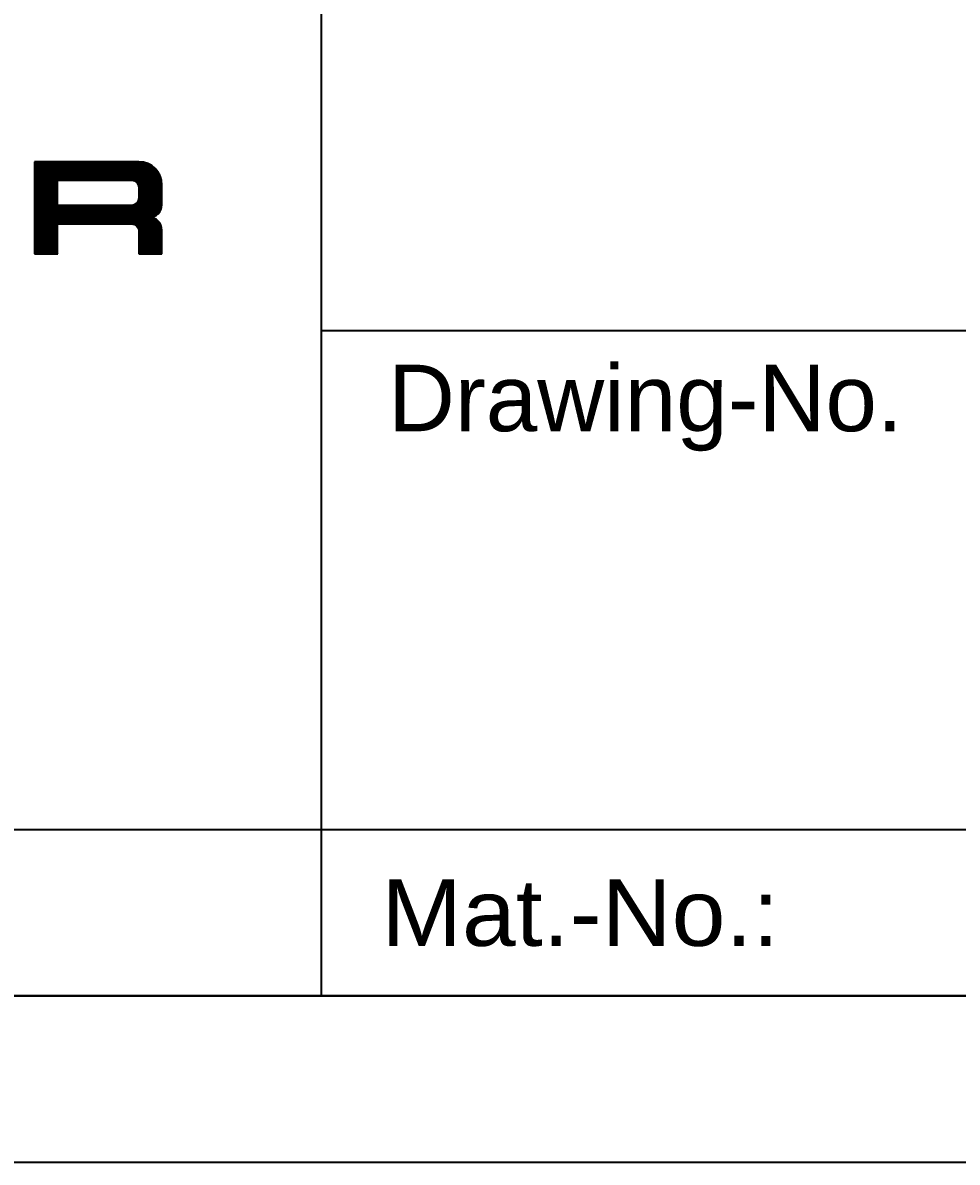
# Model space of a CAD drawing. Header units: millimetres. Extents: x -59 to 8965, y -1405 to 328.
# Drawn here: x 331.02 to 359.14, y -1405 to -1370.73 of the extents above; entities that cross this region are included whole.
import ezdxf
from ezdxf.enums import TextEntityAlignment as Align

# ---------------------------------------------------------------- set-up
doc = ezdxf.new("R2010")
doc.units = ezdxf.units.MM
doc.header["$LTSCALE"] = 2
doc.layers.add('FRAME51', color=7, linetype='Continuous')
doc.styles.add('Arial', font='arial.ttf')
doc.styles.add('S07', font='simplex.shx', dxfattribs={"width": 0.7})
doc.styles.add('SIMPLEX', font='simplex.shx', dxfattribs={"width": 0.8})

# ---------------------------------------------------------------- blocks, each defined once
blk = doc.blocks.new('RAHMEN_RAHM-A3Q')
at = {"layer": 'FRAME51', "color": 4}
blk.add_line((232, 0), (410, 0), dxfattribs=at)
at = {"layer": 'FRAME51', "color": 4, "linetype": 'Continuous'}
blk.add_line((232, 0), (410, 0), dxfattribs=at)
at = {"layer": 'FRAME51', "color": 7, "linetype": 'Continuous'}
blk.add_lwpolyline([(415, -5), (415, 292), (-5, 292), (-5, -5)], close=True, dxfattribs=at)
at = {"layer": 'FRAME51', "style": 'Arial'}
for tag, p in [('CAD_KDZNR', (1.36, 283.624)), ('KDZNR', (47.61, 283.019)), ('CAD_KDMAT_PROMPT', (1.36, 278.624)), ('KDMAT', (47.61, 278.019))]:
    blk.add_attdef(tag, p, '', height=1.8, dxfattribs=at)
at = {"layer": 'FRAME51', "style": 'SIMPLEX', "width": 0.7}
for tag, p in [('MADR_INIT', (335.63, -3.521)), ('DATUM', (361.127, -3.521))]:
    blk.add_attdef(tag, p, '', height=2.5, dxfattribs=at)
at = {"layer": 'FRAME51', "flags": 1}
for tag, p in [('FILENAME', (318.823, -2.187)), ('KBZ', (330.502, -2.187))]:
    blk.add_attdef(tag, p, '', height=1, dxfattribs=at)
blk = doc.blocks.new('A$C179A4FDD')
at = {"layer": 'FRAME51', "linetype": 'Continuous'}
for p, q in [((25.546, 4.317), (26.778, 5.548)), ((25.546, 4.345), (26.75, 5.548)), ((25.546, 4.373), (26.722, 5.548)), ((25.546, 4.401), (26.694, 5.548)), ((25.546, 4.429), (26.666, 5.548)), ((25.546, 4.457), (26.638, 5.548)), ((25.546, 4.485), (26.61, 5.548)), ((25.546, 4.513), (26.582, 5.548)), ((25.546, 4.541), (26.554, 5.548)), ((25.546, 4.569), (26.526, 5.548)), ((25.546, 4.596), (26.498, 5.548)), ((25.546, 4.624), (26.47, 5.548)), ((25.546, 4.652), (26.442, 5.548)), ((25.546, 4.68), (26.414, 5.548)), ((25.546, 4.708), (26.386, 5.548)), ((25.546, 4.736), (26.358, 5.548)), ((25.546, 4.764), (26.33, 5.548)), ((25.546, 4.792), (26.302, 5.548)), ((25.546, 4.82), (26.274, 5.548)), ((25.546, 4.848), (26.246, 5.548)), ((25.546, 4.876), (26.218, 5.548)), ((25.546, 4.904), (26.19, 5.548)), ((25.546, 4.932), (26.162, 5.548)), ((25.546, 4.96), (26.134, 5.548)), ((25.546, 4.988), (26.106, 5.548)), ((25.546, 5.016), (26.078, 5.548)), ((25.546, 5.044), (26.051, 5.548)), ((25.546, 5.072), (26.023, 5.548)), ((25.546, 5.099), (25.995, 5.548)), ((25.546, 5.127), (25.967, 5.548)), ((25.546, 5.155), (25.939, 5.548)), ((25.546, 5.183), (25.911, 5.548)), ((25.546, 5.211), (25.883, 5.548)), ((25.546, 5.239), (25.855, 5.548)), ((25.546, 5.267), (25.827, 5.548)), ((25.546, 5.295), (25.799, 5.548)), ((25.546, 5.323), (25.771, 5.548)), ((25.546, 5.351), (25.743, 5.548)), ((25.546, 5.379), (25.715, 5.548)), ((25.546, 5.407), (25.687, 5.548)), ((25.546, 5.435), (25.659, 5.548)), ((25.546, 5.463), (25.631, 5.548)), ((25.546, 5.491), (25.603, 5.548)), ((25.546, 5.519), (25.575, 5.548)), ((26.248, 4.991), (26.806, 5.548)), ((26.276, 4.991), (26.834, 5.548)), ((26.304, 4.991), (26.862, 5.548)), ((26.332, 4.991), (26.89, 5.548)), ((26.36, 4.991), (26.918, 5.548)), ((26.388, 4.991), (26.946, 5.548)), ((26.416, 4.991), (26.974, 5.548)), ((26.444, 4.991), (27.002, 5.548)), ((26.472, 4.991), (27.03, 5.548)), ((26.5, 4.991), (27.058, 5.548)), ((26.528, 4.991), (27.085, 5.548)), ((26.556, 4.991), (27.113, 5.548)), ((26.584, 4.991), (27.141, 5.548)), ((26.612, 4.991), (27.169, 5.548)), ((26.64, 4.991), (27.197, 5.548)), ((26.668, 4.991), (27.225, 5.548)), ((26.696, 4.991), (27.253, 5.548)), ((26.724, 4.991), (27.281, 5.548)), ((26.752, 4.991), (27.309, 5.548)), ((26.78, 4.991), (27.337, 5.548)), ((26.808, 4.991), (27.365, 5.548)), ((26.835, 4.991), (27.393, 5.548)), ((26.863, 4.991), (27.421, 5.548)), ((26.891, 4.991), (27.449, 5.548)), ((26.919, 4.991), (27.477, 5.548)), ((26.947, 4.991), (27.505, 5.548)), ((26.975, 4.991), (27.533, 5.548)), ((27.003, 4.991), (27.561, 5.548)), ((27.031, 4.991), (27.589, 5.548)), ((27.059, 4.991), (27.617, 5.548)), ((27.087, 4.991), (27.645, 5.548)), ((27.115, 4.991), (27.673, 5.548)), ((27.143, 4.991), (27.701, 5.548)), ((27.171, 4.991), (27.729, 5.548)), ((27.199, 4.991), (27.757, 5.548)), ((27.227, 4.991), (27.785, 5.548)), ((27.255, 4.991), (27.813, 5.548)), ((27.283, 4.991), (27.841, 5.548)), ((27.311, 4.991), (27.869, 5.548)), ((27.339, 4.991), (27.897, 5.548)), ((27.367, 4.991), (27.925, 5.548)), ((27.395, 4.991), (27.953, 5.548)), ((27.423, 4.991), (27.981, 5.548)), ((27.451, 4.991), (28.009, 5.548)), ((27.479, 4.991), (28.037, 5.548)), ((27.507, 4.991), (28.064, 5.548)), ((27.535, 4.991), (28.092, 5.548)), ((27.563, 4.991), (28.12, 5.548)), ((27.591, 4.991), (28.148, 5.548)), ((27.619, 4.991), (28.176, 5.548)), ((27.647, 4.991), (28.204, 5.548)), ((27.675, 4.991), (28.232, 5.548)), ((27.703, 4.991), (28.26, 5.548)), ((27.731, 4.991), (28.288, 5.548)), ((27.759, 4.991), (28.316, 5.548)), ((27.787, 4.991), (28.344, 5.548)), ((27.815, 4.991), (28.372, 5.548)), ((27.842, 4.991), (28.4, 5.548)), ((27.87, 4.991), (28.428, 5.548)), ((27.898, 4.991), (28.456, 5.548)), ((27.926, 4.991), (28.484, 5.548)), ((27.954, 4.991), (28.512, 5.548)), ((27.982, 4.991), (28.54, 5.548)), ((28.01, 4.991), (28.568, 5.548)), ((28.038, 4.991), (28.596, 5.548)), ((28.066, 4.991), (28.624, 5.548)), ((28.094, 4.991), (28.652, 5.548)), ((28.122, 4.991), (28.68, 5.548)), ((28.15, 4.991), (28.705, 5.545)), ((28.178, 4.991), (28.729, 5.541)), ((28.206, 4.991), (28.753, 5.537)), ((28.234, 4.991), (28.777, 5.533)), ((28.262, 4.991), (28.801, 5.529)), ((28.29, 4.991), (28.825, 5.525)), ((28.318, 4.991), (28.849, 5.521)), ((28.346, 4.991), (28.873, 5.518)), ((28.374, 4.991), (28.897, 5.514)), ((28.402, 4.991), (28.917, 5.505)), ((28.43, 4.991), (28.935, 5.496)), ((28.458, 4.991), (28.954, 5.486)), ((28.481, 4.986), (28.972, 5.477)), ((28.503, 4.98), (28.991, 5.467)), ((28.525, 4.974), (29.009, 5.458)), ((28.547, 4.968), (29.027, 5.448)), ((28.569, 4.962), (29.046, 5.439)), ((28.584, 4.95), (29.064, 5.429)), ((28.598, 4.936), (29.083, 5.42)), ((28.612, 4.922), (29.099, 5.408)), ((28.626, 4.908), (29.113, 5.394)), ((28.64, 4.894), (29.127, 5.38)), ((28.654, 4.879), (29.141, 5.366)), ((28.66, 4.857), (29.155, 5.352)), ((28.666, 4.835), (29.169, 5.338)), ((28.672, 4.813), (29.183, 5.324)), ((28.678, 4.791), (29.197, 5.31)), ((28.684, 4.769), (29.211, 5.296)), ((28.684, 4.742), (29.225, 5.282)), ((28.684, 4.714), (29.239, 5.268)), ((28.684, 4.686), (29.249, 5.251)), ((28.684, 4.658), (29.259, 5.232)), ((28.684, 4.63), (29.269, 5.214)), ((28.684, 4.602), (29.278, 5.196)), ((28.684, 4.574), (29.288, 5.177)), ((28.684, 4.546), (29.297, 5.159)), ((28.684, 4.518), (29.307, 5.14)), ((25.546, 4.289), (26.238, 4.98)), ((25.546, 4.261), (26.238, 4.952)), ((25.546, 4.233), (26.238, 4.924)), ((25.546, 4.205), (26.238, 4.897)), ((25.546, 4.177), (26.238, 4.869)), ((25.546, 4.149), (26.238, 4.841)), ((25.546, 4.121), (26.238, 4.813)), ((28.684, 4.49), (29.316, 5.122)), ((28.684, 4.462), (29.326, 5.104)), ((28.702, 4.453), (29.335, 5.085)), ((28.724, 4.446), (29.342, 5.064)), ((28.745, 4.44), (29.346, 5.04)), ((28.767, 4.433), (29.35, 5.016)), ((28.788, 4.427), (29.354, 4.992)), ((28.81, 4.42), (29.358, 4.968)), ((28.831, 4.414), (29.362, 4.944)), ((28.853, 4.407), (29.366, 4.92)), ((28.874, 4.401), (29.37, 4.896)), ((28.896, 4.394), (29.373, 4.872)), ((28.917, 4.388), (29.376, 4.846)), ((28.938, 4.381), (29.376, 4.818)), ((25.546, 4.093), (26.238, 4.785)), ((25.546, 4.066), (26.238, 4.757)), ((25.546, 4.038), (26.238, 4.729)), ((25.546, 4.01), (26.238, 4.701)), ((25.546, 3.982), (26.238, 4.673)), ((25.546, 3.954), (26.238, 4.645)), ((25.546, 3.926), (26.238, 4.617)), ((25.546, 3.898), (26.238, 4.589)), ((25.546, 3.87), (26.238, 4.561)), ((25.546, 3.842), (26.238, 4.533)), ((25.546, 3.814), (26.238, 4.505)), ((25.546, 3.786), (26.238, 4.477)), ((28.96, 4.375), (29.376, 4.79)), ((28.981, 4.368), (29.376, 4.762)), ((29.003, 4.362), (29.376, 4.734)), ((29.024, 4.355), (29.376, 4.706)), ((29.046, 4.349), (29.376, 4.679)), ((29.067, 4.342), (29.376, 4.651)), ((29.089, 4.336), (29.376, 4.623)), ((29.11, 4.329), (29.376, 4.595)), ((29.132, 4.323), (29.376, 4.567)), ((29.153, 4.316), (29.376, 4.539)), ((29.174, 4.31), (29.376, 4.511)), ((29.196, 4.303), (29.376, 4.483)), ((29.217, 4.297), (29.376, 4.455)), ((25.546, 3.758), (26.238, 4.449)), ((25.546, 3.73), (26.238, 4.421)), ((25.546, 3.702), (26.238, 4.394)), ((25.546, 3.674), (26.238, 4.366)), ((25.546, 3.646), (26.238, 4.338)), ((25.546, 3.618), (26.238, 4.31)), ((25.546, 3.591), (26.238, 4.282)), ((25.546, 3.563), (26.238, 4.254)), ((25.546, 3.004), (26.779, 4.236)), ((25.546, 3.032), (26.751, 4.236)), ((25.546, 3.06), (26.723, 4.236)), ((25.546, 3.088), (26.695, 4.236)), ((25.546, 3.115), (26.668, 4.236)), ((25.546, 3.143), (26.64, 4.236)), ((25.546, 3.171), (26.612, 4.236)), ((25.546, 3.199), (26.584, 4.236)), ((25.546, 3.227), (26.556, 4.236)), ((25.546, 3.255), (26.528, 4.236)), ((25.546, 3.283), (26.5, 4.236)), ((25.546, 3.311), (26.472, 4.236)), ((25.546, 3.339), (26.444, 4.236)), ((25.546, 3.367), (26.416, 4.236)), ((25.546, 3.395), (26.388, 4.236)), ((25.546, 3.423), (26.36, 4.236)), ((25.546, 3.451), (26.332, 4.236)), ((25.546, 3.479), (26.304, 4.236)), ((25.546, 3.507), (26.276, 4.236)), ((25.546, 3.535), (26.248, 4.236)), ((26.25, 3.679), (26.807, 4.236)), ((26.278, 3.679), (26.835, 4.236)), ((26.306, 3.679), (26.863, 4.236)), ((26.334, 3.679), (26.891, 4.236)), ((26.362, 3.679), (26.919, 4.236)), ((26.39, 3.679), (26.947, 4.236)), ((26.418, 3.679), (26.975, 4.236)), ((26.446, 3.679), (27.003, 4.236)), ((26.473, 3.679), (27.031, 4.236)), ((26.501, 3.679), (27.059, 4.236)), ((26.529, 3.679), (27.087, 4.236)), ((26.557, 3.679), (27.115, 4.236)), ((26.585, 3.679), (27.143, 4.236)), ((26.613, 3.679), (27.171, 4.236)), ((26.641, 3.679), (27.199, 4.236)), ((26.669, 3.679), (27.227, 4.236)), ((26.697, 3.679), (27.255, 4.236)), ((26.725, 3.679), (27.283, 4.236)), ((26.753, 3.679), (27.311, 4.236)), ((26.781, 3.679), (27.339, 4.236)), ((26.809, 3.679), (27.367, 4.236)), ((26.837, 3.679), (27.395, 4.236)), ((26.865, 3.679), (27.423, 4.236)), ((26.893, 3.679), (27.451, 4.236)), ((26.921, 3.679), (27.479, 4.236)), ((26.949, 3.679), (27.507, 4.236)), ((26.977, 3.679), (27.535, 4.236)), ((27.005, 3.679), (27.563, 4.236)), ((27.033, 3.679), (27.591, 4.236)), ((27.061, 3.679), (27.619, 4.236)), ((27.089, 3.679), (27.647, 4.236)), ((27.117, 3.679), (27.675, 4.236)), ((27.145, 3.679), (27.702, 4.236)), ((27.173, 3.679), (27.73, 4.236)), ((27.201, 3.679), (27.758, 4.236)), ((27.229, 3.679), (27.786, 4.236)), ((27.257, 3.679), (27.814, 4.236)), ((27.285, 3.679), (27.842, 4.236)), ((27.313, 3.679), (27.87, 4.236)), ((27.341, 3.679), (27.898, 4.236)), ((27.369, 3.679), (27.926, 4.236)), ((27.397, 3.679), (27.954, 4.236)), ((27.425, 3.679), (27.982, 4.236)), ((27.453, 3.679), (28.01, 4.236)), ((27.48, 3.679), (28.038, 4.236)), ((27.508, 3.679), (28.066, 4.236)), ((27.536, 3.679), (28.094, 4.236)), ((27.564, 3.679), (28.122, 4.236)), ((27.592, 3.679), (28.15, 4.236)), ((27.62, 3.679), (28.178, 4.236)), ((27.648, 3.679), (28.206, 4.236)), ((27.676, 3.679), (28.234, 4.236)), ((27.704, 3.679), (28.262, 4.236)), ((27.732, 3.679), (28.29, 4.236)), ((27.76, 3.679), (28.318, 4.236)), ((27.788, 3.679), (28.346, 4.236)), ((27.816, 3.679), (28.374, 4.236)), ((27.844, 3.679), (28.402, 4.236)), ((27.872, 3.679), (28.43, 4.236)), ((27.9, 3.679), (28.458, 4.236)), ((27.928, 3.679), (28.495, 4.246)), ((27.956, 3.679), (28.533, 4.256)), ((27.984, 3.679), (28.572, 4.266)), ((28.012, 3.679), (28.767, 4.433)), ((28.04, 3.679), (28.788, 4.427)), ((28.068, 3.679), (28.81, 4.42)), ((28.096, 3.679), (28.831, 4.414)), ((28.124, 3.679), (28.853, 4.407)), ((28.152, 3.679), (28.874, 4.401)), ((28.18, 3.679), (28.896, 4.394)), ((28.208, 3.679), (28.917, 4.388)), ((28.236, 3.679), (28.938, 4.381)), ((28.264, 3.679), (28.96, 4.375)), ((28.292, 3.679), (28.981, 4.368)), ((28.32, 3.679), (29.003, 4.362)), ((28.348, 3.679), (29.024, 4.355)), ((28.376, 3.679), (29.046, 4.349)), ((28.404, 3.679), (29.067, 4.342)), ((28.432, 3.679), (29.089, 4.336)), ((28.459, 3.679), (29.11, 4.329)), ((28.482, 3.673), (29.132, 4.323)), ((28.504, 3.667), (29.153, 4.316)), ((28.526, 3.661), (29.174, 4.31)), ((28.548, 3.655), (29.196, 4.303)), ((28.57, 3.649), (29.217, 4.297)), ((28.585, 3.637), (29.239, 4.29)), ((28.599, 3.623), (29.26, 4.284)), ((28.613, 3.609), (29.282, 4.277)), ((28.627, 3.595), (29.303, 4.271)), ((28.641, 3.581), (29.325, 4.264)), ((28.653, 4.348), (28.745, 4.44)), ((28.654, 3.566), (29.346, 4.258)), ((28.66, 3.544), (29.368, 4.251)), ((28.664, 4.387), (28.724, 4.446)), ((28.675, 4.425), (28.702, 4.453)), ((29.021, 3.877), (29.372, 4.227)), ((29.057, 3.884), (29.364, 4.192)), ((29.092, 3.892), (29.357, 4.157)), ((29.127, 3.899), (29.35, 4.122)), ((29.239, 4.29), (29.376, 4.427)), ((29.26, 4.284), (29.376, 4.399)), ((29.282, 4.277), (29.376, 4.371)), ((29.303, 4.271), (29.376, 4.343)), ((29.325, 4.264), (29.376, 4.315)), ((29.346, 4.258), (29.376, 4.287)), ((28.666, 3.522), (29.014, 3.87)), ((28.672, 3.5), (29.037, 3.865)), ((28.678, 3.478), (29.06, 3.86)), ((28.684, 3.456), (29.084, 3.856)), ((28.684, 3.428), (29.107, 3.851)), ((28.684, 3.4), (29.13, 3.846)), ((28.684, 3.372), (29.151, 3.839)), ((28.684, 3.345), (29.168, 3.828)), ((28.684, 3.317), (29.185, 3.817)), ((28.684, 3.289), (29.202, 3.806)), ((28.684, 3.261), (29.219, 3.795)), ((28.684, 3.233), (29.235, 3.784)), ((28.684, 3.205), (29.252, 3.772)), ((29.187, 3.93), (29.318, 4.062)), ((25.546, 2.976), (26.238, 3.667)), ((25.546, 2.948), (26.238, 3.639)), ((25.546, 2.92), (26.238, 3.611)), ((25.546, 2.892), (26.238, 3.583)), ((25.546, 2.864), (26.238, 3.555)), ((25.546, 2.836), (26.238, 3.527)), ((25.546, 2.808), (26.238, 3.499)), ((25.546, 2.78), (26.238, 3.471)), ((25.574, 2.78), (26.238, 3.443)), ((28.684, 3.177), (29.268, 3.76)), ((28.684, 3.149), (29.279, 3.743)), ((28.684, 3.121), (29.29, 3.727)), ((28.684, 3.093), (29.301, 3.71)), ((28.684, 3.065), (29.313, 3.693)), ((28.684, 3.037), (29.324, 3.676)), ((28.684, 3.009), (29.335, 3.66)), ((28.684, 2.981), (29.346, 3.643)), ((28.684, 2.953), (29.351, 3.62)), ((28.684, 2.925), (29.356, 3.596)), ((28.684, 2.897), (29.36, 3.573)), ((28.684, 2.869), (29.365, 3.55)), ((28.684, 2.842), (29.369, 3.526)), ((28.684, 2.814), (29.374, 3.503)), ((28.684, 2.786), (29.376, 3.477)), ((28.706, 2.78), (29.376, 3.449)), ((25.602, 2.78), (26.238, 3.416)), ((25.63, 2.78), (26.238, 3.388)), ((25.657, 2.78), (26.238, 3.36)), ((25.685, 2.78), (26.238, 3.332)), ((25.713, 2.78), (26.238, 3.304)), ((25.741, 2.78), (26.238, 3.276)), ((25.769, 2.78), (26.238, 3.248)), ((25.797, 2.78), (26.238, 3.22)), ((25.825, 2.78), (26.238, 3.192)), ((25.853, 2.78), (26.238, 3.164)), ((25.881, 2.78), (26.238, 3.136)), ((25.909, 2.78), (26.238, 3.108)), ((28.734, 2.78), (29.376, 3.421)), ((28.762, 2.78), (29.376, 3.393)), ((28.79, 2.78), (29.376, 3.365)), ((28.818, 2.78), (29.376, 3.337)), ((28.846, 2.78), (29.376, 3.309)), ((28.874, 2.78), (29.376, 3.281)), ((28.902, 2.78), (29.376, 3.253)), ((28.93, 2.78), (29.376, 3.225)), ((28.958, 2.78), (29.376, 3.197)), ((28.986, 2.78), (29.376, 3.17)), ((29.014, 2.78), (29.376, 3.142)), ((29.042, 2.78), (29.376, 3.114)), ((29.07, 2.78), (29.376, 3.086)), ((25.937, 2.78), (26.238, 3.08)), ((25.965, 2.78), (26.238, 3.052)), ((25.993, 2.78), (26.238, 3.024)), ((26.021, 2.78), (26.238, 2.996)), ((26.049, 2.78), (26.238, 2.968)), ((26.077, 2.78), (26.238, 2.94)), ((26.105, 2.78), (26.238, 2.913)), ((26.133, 2.78), (26.238, 2.885)), ((26.161, 2.78), (26.238, 2.857)), ((26.189, 2.78), (26.238, 2.829)), ((26.217, 2.78), (26.238, 2.801)), ((29.098, 2.78), (29.376, 3.058)), ((29.126, 2.78), (29.376, 3.03)), ((29.154, 2.78), (29.376, 3.002)), ((29.182, 2.78), (29.376, 2.974)), ((29.21, 2.78), (29.376, 2.946)), ((29.238, 2.78), (29.376, 2.918)), ((29.266, 2.78), (29.376, 2.89)), ((29.294, 2.78), (29.376, 2.862)), ((29.322, 2.78), (29.376, 2.834)), ((29.35, 2.78), (29.376, 2.806))]:
    blk.add_line(p, q, dxfattribs=at)
for points, knots in [([(29.376, 4.246), (29.376, 4.251), (29.376, 4.854), (29.376, 4.858), (29.376, 5.24), (29.064, 5.548), (28.303, 5.548), (25.549, 5.55), (25.543, 5.549)], [0, 0, 0, 0, 0.0769231, 0.0769231, 0.0769231, 0.1538462, 0.1538462, 0.2307692, 0.2307692, 0.2307692, 0.2307692]), ([(26.237, 4.994), (26.241, 4.989), (28.338, 4.991), (28.583, 4.991), (28.684, 4.893), (28.684, 4.77), (28.684, 4.765), (28.684, 4.454), (28.684, 4.461)], [0.5, 0.5, 0.5, 0.5, 0.6666667, 0.6666667, 0.8333333, 0.8333333, 0.8333333, 1, 1, 1, 1]), ([(28.684, 4.458), (28.684, 4.336), (28.582, 4.236), (28.339, 4.236), (26.241, 4.234), (26.235, 4.235)], [0, 0, 0, 0, 0.1666667, 0.1666667, 0.3333333, 0.3333333, 0.3333333, 0.3333333]), ([(29.379, 2.779), (29.374, 2.784), (29.376, 3.281), (29.376, 3.708), (29.207, 3.873), (28.999, 3.873)], [0.7692308, 0.7692308, 0.7692308, 0.7692308, 0.8461538, 0.8461538, 0.9230769, 0.9230769, 0.9230769, 0.9230769]), ([(26.237, 3.682), (26.241, 3.678), (28.338, 3.679), (28.583, 3.679), (28.684, 3.578), (28.684, 3.335), (28.682, 2.783), (28.683, 2.777)], [0.4615385, 0.4615385, 0.4615385, 0.4615385, 0.5384615, 0.5384615, 0.6153846, 0.6153846, 0.6923077, 0.6923077, 0.6923077, 0.6923077])]:
    blk.add_open_spline(points, degree=3, knots=knots, dxfattribs=at)
for points in [[(25.543, 5.549), (25.547, 5.544), (25.544, 2.783), (25.545, 2.777)], [(26.235, 4.235), (26.239, 4.24), (26.236, 4.988), (26.237, 4.994)], [(28.999, 3.873), (29.207, 3.873), (29.376, 4.044), (29.376, 4.249)], [(26.241, 2.779), (26.236, 2.784), (26.236, 3.676), (26.237, 3.682)], [(25.545, 2.777), (25.549, 2.782), (26.235, 2.778), (26.241, 2.779)], [(28.683, 2.777), (28.688, 2.782), (29.373, 2.778), (29.379, 2.779)]]:
    blk.add_open_spline(points, degree=3, dxfattribs=at)
blk = doc.blocks.new('SCHRFELD_WALTER_HEADER_EN')
at = {"layer": 'FRAME51'}
for p, q in [((-70, 65.8), (-70, 0)), ((0, 20), (-70, 20)), ((0, 5), (-178, 5)), ((0, 0), (-178, 0))]:
    blk.add_line(p, q, dxfattribs=at)
at = {"layer": 'FRAME51', "linetype": 'Continuous', "lineweight": 0}
blk.add_blockref('A$C179A4FDD', (-104.166, 19.54), dxfattribs=at)
at = {"layer": 'FRAME51', "color": 5, "linetype": 'Continuous', "style": 'Arial'}
for s, width, p, p2 in [('Drawing-No.', 0.997281, (-67.986, 16.984), (-52.502, 16.984)), ('Mat.-No.:', 1.041811, (-68.185, 1.506), (-56.216, 1.506))]:
    blk.add_text(s, height=2, dxfattribs=dict(at, width=width)).set_placement(p, p2, align=Align.FIT)
at = {"layer": 'FRAME51', "color": 4, "style": 'Arial'}
for tag, height, p in [('MASSTAB', 3, (-45.161, 61.668)), ('GEWICHT', 2.5, (-8.744, 62.139)), ('TECHD', 2, (-32, 23.231))]:
    blk.add_attdef(tag, text='', height=height, dxfattribs=at).set_placement(p, align=Align.CENTER)
for tag, p in [('SCHNEIDST', (-48.224, 55.952)), ('TRAEGERMAT', (-48.082, 48.811)), ('SURFACE', (-48.271, 42.146))]:
    blk.add_attdef(tag, p, '', height=2.5, dxfattribs=at)
at = {"layer": 'FRAME51', "flags": 1}
for tag, p in [('POS_APPROVAL', (-180, 55.4)), ('POS_CUTDATA', (-180, 0))]:
    blk.add_attdef(tag, p, '', height=1, dxfattribs=at)
at = {"layer": 'FRAME51', "style": 'Arial', "width": 0.7}
for tag, p in [('L_AE_NUMMER_4', (-157.75, 42.5)), ('L_AE_VERSION_4', (-174.75, 40)), ('L_AE_DATUM_4', (-136, 40)), ('L_AE_NAME_4', (-123.5, 40)), ('L_AE_TEXT_4', (-157.75, 37.5)), ('L_AE_NUMMER_3', (-157.75, 32.5)), ('L_AE_VERSION_3', (-174.75, 30)), ('L_AE_DATUM_3', (-136, 30)), ('L_AE_NAME_3', (-123.5, 30)), ('L_AE_TEXT_3', (-157.75, 27.5)), ('L_AE_NUMMER_2', (-157.75, 22.5)), ('L_AE_VERSION_2', (-174.75, 20)), ('L_AE_DATUM_2', (-136, 20)), ('L_AE_NAME_2', (-123.5, 20)), ('L_AE_TEXT_2', (-157.75, 17.5)), ('L_AE_NUMMER_1', (-157.75, 12.5)), ('L_AE_VERSION_1', (-174.75, 10)), ('L_AE_DATUM_1', (-136, 10)), ('L_AE_NAME_1', (-123.5, 10)), ('L_AE_TEXT_1', (-157.75, 7.5))]:
    blk.add_attdef(tag, text='', height=1.8, dxfattribs=at).set_placement(p, align=Align.MIDDLE)
at = {"layer": 'FRAME51', "style": 'S07', "width": 0.7}
for tag, p in [('DWG_ERST_INIT', (-80.069, 36.944)), ('DWG_ERST_DATUM', (-101.676, 36.863)), ('AT17', (-102.479, 32.515)), ('AT18', (-80.507, 32.678))]:
    blk.add_attdef(tag, text='', height=1.8, dxfattribs=at).set_placement(p, align=Align.CENTER)
at = {"layer": 'FRAME51', "color": 4, "style": 'Arial'}
for tag, width, p in [('!ALT_WZG_BEZ4', 0.7, (-32, 30.572)), ('MAT_BEZ', 0.7, (-38, 10.438)), ('MAT_BEZ', 0.7, (-38, 10.438)), ('DOKTYPE', 0.8, (-6.818, 10.438))]:
    blk.add_attdef(tag, text='', height=4.5, dxfattribs=dict(at, width=width)).set_placement(p, align=Align.CENTER)
at = {"layer": 'FRAME51', "style": 'Arial'}
for tag, p in [('!ADR1', (-113.618, 12.906)), ('!ADR2', (-113.618, 10.406)), ('!ADR3', (-113.618, 7.906))]:
    blk.add_attdef(tag, p, '', height=1.3, dxfattribs=at)
blk.add_attdef('KUNNR', text='', height=2, dxfattribs=at).set_placement((-98.356, 1.525), align=Align.CENTER)
at = {"layer": 'FRAME51', "color": 4, "style": 'Arial', "width": 0.8}
for tag, p in [('MATNR', (-54.245, 1.586)), ('DTYP_DESC', (-35.993, 1.448))]:
    blk.add_attdef(tag, p, '', height=2, dxfattribs=at)

msp = doc.modelspace()

# ---------------------------------------------------------------- block references
at = {"layer": 'FRAME51'}
for name, p in [('RAHMEN_RAHM-A3Q', (0, -1400)), ('SCHRFELD_WALTER_HEADER_EN', (410, -1400))]:
    msp.add_blockref(name, p, dxfattribs=at)

doc.saveas('drawing.dxf')
